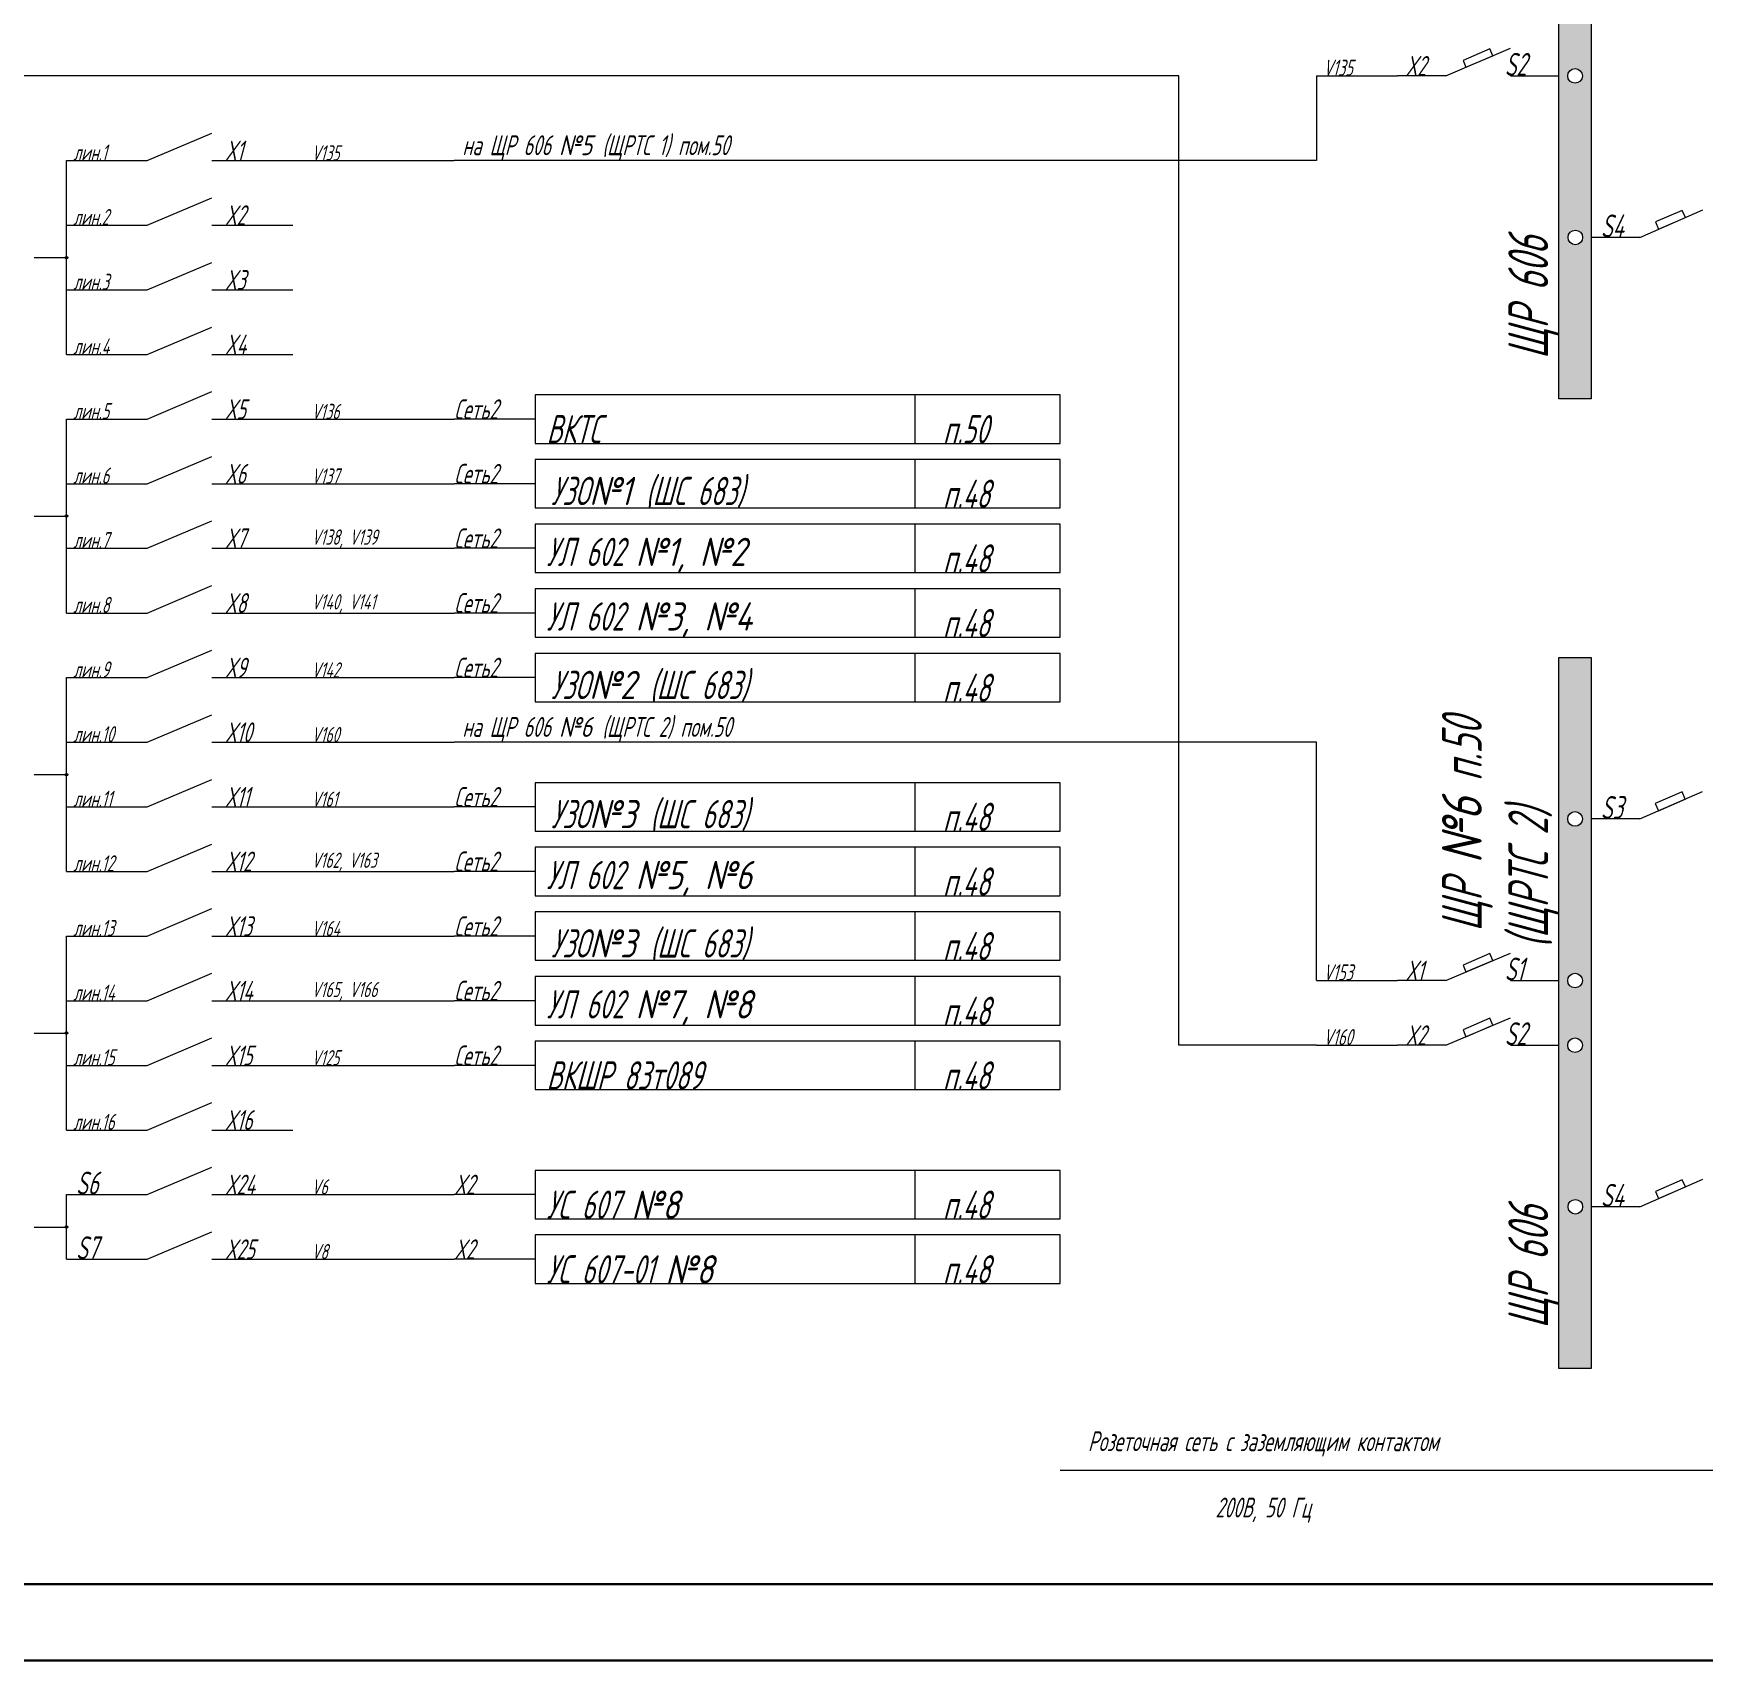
# Paper-space layout 'А2гор' of a CAD drawing. Extents: x 0 to 594, y 0 to 420.
# Drawn here: x 331.9 to 441, y 0 to 106.4 of the extents above; entities that cross this region are included whole.
import ezdxf

# ---------------------------------------------------------------- set-up
doc = ezdxf.new("R2010")
doc.units = 0
doc.header["$LTSCALE"] = 0.3
doc.layers.get('0').update_dxf_attribs({"linetype": 'CONTINUOUS', "lineweight": 15})
doc.layers.add('Format', color=7, linetype='CONTINUOUS', lineweight=30)
doc.layers.add('Text', color=242, linetype='CONTINUOUS', lineweight=15)
doc.styles.get("Standard").update_dxf_attribs({"font": 'isocpeur.ttf', "width": 0.8, "oblique": 15})

psp = doc.layouts.new('А2гор')

# ---------------------------------------------------------------- hatches: boundary and pattern name
h = psp.add_hatch(color=256)
h.paths.add_polyline_path([(431.58, 128.93), (433.69, 128.93), (433.69, 82.46), (431.58, 82.46)])
edge = h.paths.add_edge_path(flags=16)
edge.add_arc((432.63, 118.37), 0.478, 0, 360)
edge = h.paths.add_edge_path(flags=16)
edge.add_arc((432.63, 107.81), 0.478, 0, 360)
edge = h.paths.add_edge_path(flags=16)
edge.add_arc((432.63, 103.58), 0.478, 0, 360)
edge = h.paths.add_edge_path(flags=16)
edge.add_arc((432.65, 93.02), 0.478, 0, 360)
h = psp.add_hatch(color=256)
edge = h.paths.add_edge_path()
edge.add_arc((334.03, 91.7), 0.0845, 0, 360)
h = psp.add_hatch(color=256)
edge = h.paths.add_edge_path()
edge.add_arc((334.03, 74.81), 0.0845, 0, 360)
h = psp.add_hatch(color=256)
h.paths.add_polyline_path([(431.58, 65.57), (433.69, 65.57), (433.69, 19.1), (431.58, 19.1)])
edge = h.paths.add_edge_path(flags=16)
edge.add_arc((432.63, 55.01), 0.478, 0, 360)
edge = h.paths.add_edge_path(flags=16)
edge.add_arc((432.63, 44.45), 0.478, 0, 360)
edge = h.paths.add_edge_path(flags=16)
edge.add_arc((432.63, 40.22), 0.478, 0, 360)
edge = h.paths.add_edge_path(flags=16)
edge.add_arc((432.65, 29.66), 0.478, 0, 360)
h = psp.add_hatch(color=256)
edge = h.paths.add_edge_path()
edge.add_arc((334.03, 57.91), 0.0845, 0, 360)
h = psp.add_hatch(color=256)
edge = h.paths.add_edge_path()
edge.add_arc((334.03, 41.02), 0.0845, 0, 360)
h = psp.add_hatch(color=256)
edge = h.paths.add_edge_path()
edge.add_arc((334.03, 28.34), 0.0845, 0, 360)

# ---------------------------------------------------------------- linework, layer by layer
at = {"lineweight": 15}
for p, q in [((424.18, 103.58), (428.41, 105.38)), ((339.31, 98.04), (343.53, 99.83)), ((339.31, 93.82), (343.53, 95.61)), ((436.87, 93.02), (440.99, 94.82)), ((339.31, 89.59), (343.53, 91.39)), ((339.31, 85.37), (343.53, 87.16)), ((339.31, 81.14), (343.53, 82.94)), ((339.31, 76.92), (343.53, 78.71)), ((339.31, 72.7), (343.53, 74.49)), ((339.31, 68.47), (343.53, 70.27)), ((339.31, 64.25), (343.53, 66.04)), ((339.31, 60.02), (343.53, 61.82)), ((339.31, 55.8), (343.53, 57.59)), ((436.86, 55.01), (440.97, 56.8)), ((339.31, 51.58), (343.53, 53.37)), ((339.31, 47.35), (343.53, 49.15)), ((424.18, 44.45), (428.41, 46.24)), ((339.31, 43.13), (343.53, 44.92)), ((424.18, 40.22), (428.41, 42.02)), ((339.31, 38.9), (343.53, 40.7)), ((339.31, 34.68), (343.53, 36.47)), ((339.31, 30.46), (343.53, 32.25)), ((436.87, 29.66), (440.99, 31.46)), ((339.31, 26.23), (343.53, 28.03))]:
    psp.add_line(p, q, dxfattribs=at)
for p, q in [((415.74, 103.58), (421.02, 103.58)), ((424.18, 103.58), (421.02, 103.58)), ((428.41, 103.58), (431.58, 103.58)), ((334.03, 98.04), (339.31, 98.04)), ((334.03, 93.82), (334.03, 98.04)), ((343.53, 98.04), (348.81, 98.04)), ((348.81, 98.04), (359.37, 98.04)), ((364.65, 98.04), (359.37, 98.04)), ((334.03, 93.82), (339.31, 93.82)), ((334.03, 89.59), (334.03, 93.82)), ((343.53, 93.82), (348.81, 93.82)), ((436.87, 93.02), (433.7, 93.02)), ((331.92, 91.7), (334.03, 91.7)), ((334.03, 89.59), (339.31, 89.59)), ((334.03, 85.37), (334.03, 89.59)), ((343.53, 89.59), (348.81, 89.59)), ((334.03, 85.37), (339.31, 85.37)), ((343.53, 85.37), (348.81, 85.37)), ((389.47, 82.73), (389.47, 79.56)), ((334.03, 81.14), (339.31, 81.14)), ((334.03, 76.92), (334.03, 81.14)), ((343.53, 81.14), (348.81, 81.14)), ((348.81, 81.14), (359.37, 81.14)), ((364.65, 81.14), (359.37, 81.14)), ((389.47, 78.5), (389.47, 75.34)), ((334.03, 76.92), (339.31, 76.92)), ((334.03, 72.7), (334.03, 76.92)), ((343.53, 76.92), (348.81, 76.92)), ((348.81, 76.92), (359.37, 76.92)), ((364.65, 76.92), (359.37, 76.92)), ((331.92, 74.81), (334.03, 74.81)), ((389.47, 74.28), (389.47, 71.11)), ((334.03, 72.7), (339.31, 72.7)), ((334.03, 68.47), (334.03, 72.7)), ((343.53, 72.7), (348.81, 72.7)), ((348.81, 72.7), (359.37, 72.7)), ((364.65, 72.7), (359.37, 72.7)), ((389.47, 70.06), (389.47, 66.89)), ((334.03, 68.47), (339.31, 68.47)), ((343.53, 68.47), (348.81, 68.47)), ((348.81, 68.47), (359.37, 68.47)), ((364.65, 68.47), (359.37, 68.47)), ((389.47, 65.83), (389.47, 62.66)), ((334.03, 60.02), (334.03, 64.25)), ((334.03, 64.25), (339.31, 64.25)), ((343.53, 64.25), (348.81, 64.25)), ((348.81, 64.25), (359.37, 64.25)), ((364.65, 64.25), (359.37, 64.25)), ((334.03, 55.8), (334.03, 60.02)), ((334.03, 60.02), (339.31, 60.02)), ((343.53, 60.02), (348.81, 60.02)), ((348.81, 60.02), (359.37, 60.02)), ((364.65, 60.02), (359.37, 60.02)), ((331.92, 57.91), (334.03, 57.91)), ((389.47, 57.38), (389.47, 54.22)), ((334.03, 51.58), (334.03, 55.8)), ((334.03, 55.8), (339.31, 55.8)), ((343.53, 55.8), (348.81, 55.8)), ((348.81, 55.8), (359.37, 55.8)), ((364.65, 55.8), (359.37, 55.8)), ((436.86, 55.01), (433.69, 55.01)), ((389.47, 53.16), (389.47, 49.99)), ((334.03, 51.58), (339.31, 51.58)), ((343.53, 51.58), (348.81, 51.58)), ((348.81, 51.58), (359.37, 51.58)), ((364.65, 51.58), (359.37, 51.58)), ((389.47, 48.94), (389.47, 45.77)), ((334.03, 43.13), (334.03, 47.35)), ((334.03, 47.35), (339.31, 47.35)), ((343.53, 47.35), (348.81, 47.35)), ((348.81, 47.35), (359.37, 47.35)), ((364.65, 47.35), (359.37, 47.35)), ((389.47, 44.71), (389.47, 41.54)), ((415.74, 44.45), (421.02, 44.45)), ((424.18, 44.45), (421.02, 44.45)), ((428.41, 44.45), (431.58, 44.45)), ((334.03, 38.9), (334.03, 43.13)), ((334.03, 43.13), (339.31, 43.13)), ((343.53, 43.13), (348.81, 43.13)), ((348.81, 43.13), (359.37, 43.13)), ((364.65, 43.13), (359.37, 43.13)), ((331.92, 41.02), (334.03, 41.02)), ((389.47, 40.49), (389.47, 37.32)), ((415.74, 40.22), (421.02, 40.22)), ((424.18, 40.22), (421.02, 40.22)), ((428.41, 40.22), (431.58, 40.22)), ((334.03, 34.68), (334.03, 38.9)), ((334.03, 38.9), (339.31, 38.9)), ((343.53, 38.9), (348.81, 38.9)), ((348.81, 38.9), (359.37, 38.9)), ((364.65, 38.9), (359.37, 38.9)), ((334.03, 34.68), (339.31, 34.68)), ((343.53, 34.68), (348.81, 34.68)), ((389.47, 32.04), (389.47, 28.87)), ((334.03, 26.23), (334.03, 30.46)), ((334.03, 30.46), (339.31, 30.46)), ((343.53, 30.46), (348.81, 30.46)), ((348.81, 30.46), (359.37, 30.46)), ((364.65, 30.46), (359.37, 30.46)), ((436.87, 29.66), (433.7, 29.66)), ((331.92, 28.34), (334.03, 28.34)), ((389.47, 27.82), (389.47, 24.65)), ((334.03, 26.23), (339.31, 26.23)), ((343.53, 26.23), (348.81, 26.23)), ((348.81, 26.23), (359.37, 26.23)), ((364.65, 26.23), (359.37, 26.23)), ((457.77, 12.43), (398.97, 12.43))]:
    psp.add_line(p, q)
for points in [[(431.58, 128.93), (433.69, 128.93), (433.69, 82.46), (431.58, 82.46)], [(425.5, 104.14), (427.26, 104.89), (427.06, 105.35), (425.31, 104.59)], [(438.09, 93.56), (439.84, 94.32), (439.64, 94.79), (437.89, 94.03)], [(364.65, 79.56), (398.97, 79.56), (398.97, 82.73), (364.65, 82.73)], [(364.65, 75.34), (398.97, 75.34), (398.97, 78.5), (364.65, 78.5)], [(364.65, 71.11), (398.97, 71.11), (398.97, 74.28), (364.65, 74.28)], [(364.65, 66.89), (398.97, 66.89), (398.97, 70.06), (364.65, 70.06)], [(364.65, 62.66), (398.97, 62.66), (398.97, 65.83), (364.65, 65.83)], [(431.58, 65.57), (433.69, 65.57), (433.69, 19.1), (431.58, 19.1)], [(364.65, 54.22), (398.97, 54.22), (398.97, 57.38), (364.65, 57.38)], [(438.08, 55.54), (439.83, 56.3), (439.63, 56.78), (437.87, 56.01)], [(364.65, 49.99), (398.97, 49.99), (398.97, 53.16), (364.65, 53.16)], [(364.65, 45.77), (398.97, 45.77), (398.97, 48.94), (364.65, 48.94)], [(425.5, 45.01), (427.26, 45.75), (427.06, 46.22), (425.31, 45.45)], [(364.65, 41.54), (398.97, 41.54), (398.97, 44.71), (364.65, 44.71)], [(425.5, 40.78), (427.26, 41.53), (427.06, 41.99), (425.31, 41.23)], [(364.65, 37.32), (398.97, 37.32), (398.97, 40.49), (364.65, 40.49)], [(364.65, 28.87), (398.97, 28.87), (398.97, 32.04), (364.65, 32.04)], [(438.09, 30.2), (439.84, 30.96), (439.64, 31.43), (437.89, 30.67)], [(364.65, 24.65), (398.97, 24.65), (398.97, 27.82), (364.65, 27.82)]]:
    psp.add_lwpolyline(points, close=True)
for centre, radius in [((432.63, 103.58), 0.478), ((432.65, 93.02), 0.478), ((334.03, 91.7), 0.0845), ((334.03, 74.81), 0.0845), ((334.03, 57.91), 0.0845), ((432.63, 55.01), 0.478), ((432.63, 55.01), 0.478), ((432.63, 44.45), 0.478), ((334.03, 41.02), 0.0845), ((432.63, 40.22), 0.478), ((432.65, 29.66), 0.478), ((334.03, 28.34), 0.0845)]:
    psp.add_circle(centre, radius)
at = {"layer": 'Format'}
for p, q in [((20, 5), (589, 5)), ((0, 0), (594, 0))]:
    psp.add_line(p, q, dxfattribs=at)
at = {"layer": 'Text'}
for p, q in [((406.74, 103.58), (315.19, 103.58)), ((406.74, 40.22), (406.74, 103.58)), ((415.74, 103.58), (415.74, 98.04)), ((415.74, 98.04), (364.65, 98.04)), ((415.74, 60.02), (364.65, 60.02)), ((415.74, 44.45), (415.74, 60.02)), ((415.74, 40.22), (406.74, 40.22))]:
    psp.add_line(p, q, dxfattribs=at)

# ---------------------------------------------------------------- texts
for s, insert, char_height, width, attachment_point in [('{\\fGOST|b0|i0|c204|p34; \\fGOST|b0|i0|c0|p34;X\\fGOST|b0|i0|c204|p34;2}', (421.02, 103.58), 1.3, 17.2012, 7), ('{\\fGOST|b0|i0|c204|p34; \\fGOST|b0|i0|c0|p34;S\\fGOST|b0|i0|c204|p34;2}', (427.41, 103.58), 1.5, 17.2012, 7), ('{\\fGOST|b0|i0|c204|p34; \\fGOST|b0|i0|c0|p34;V135}', (415.74, 103.58), 1.056, 17.2012, 7), ('{\\fGOST|b0|i0|c204|p34; \\fGOST|b0|i0|c0|p34;S\\fGOST|b0|i0|c204|p34;4}', (433.7, 93.02), 1.5, 17.2012, 7), ('\\pt22.176;{\\fGOST|b0|i0|c204|p34; ВКТС}', (364.65, 79.56), 1.848, 24.9172, 7), ('\\pl1.848,t1.848;{\\fGOST|b0|i0|c204|p34;п.50}', (389.47, 79.56), 1.848, 17.2012, 7), ('\\pi1.056,t22.176;{\\fGOST|b0|i0|c204|p34;УЗО}№1 {\\fGOST|b0|i0|c204|p34;(ШС 683)}', (364.65, 75.34), 1.848, 24.9172, 7), ('\\pl1.848,t1.848;{\\fGOST|b0|i0|c204|p34;п.48}', (389.47, 75.34), 1.848, 17.2012, 7), ('\\pt22.176;{\\fGOST|b0|i0|c204|p34; УЛ 602 }№1, №2', (364.65, 71.11), 1.848, 24.9172, 7), ('\\pl1.848,t1.848;{\\fGOST|b0|i0|c204|p34;п.48}', (389.47, 71.11), 1.848, 17.2012, 7), ('\\pt22.176;{\\fGOST|b0|i0|c204|p34; УЛ 602 }№3, №4', (364.65, 66.89), 1.848, 24.9172, 7), ('\\pl1.848,t1.848;{\\fGOST|b0|i0|c204|p34;п.48}', (389.47, 66.89), 1.848, 17.2012, 7), ('\\pi1.056,t22.176;{\\fGOST|b0|i0|c204|p34;УЗО}№2 {\\fGOST|b0|i0|c204|p34;(ШС 683)}', (364.65, 62.66), 1.848, 24.9172, 7), ('\\pl1.848,t1.848;{\\fGOST|b0|i0|c204|p34;п.48}', (389.47, 62.66), 1.848, 17.2012, 7), ('\\pi1.056,t22.176;{\\fGOST|b0|i0|c204|p34;УЗО}№3 {\\fGOST|b0|i0|c204|p34;(ШС 683)}', (364.65, 54.22), 1.848, 24.9172, 7), ('\\pl1.848,t1.848;{\\fGOST|b0|i0|c204|p34;п.48}', (389.47, 54.22), 1.848, 17.2012, 7), ('{\\fGOST|b0|i0|c204|p34; \\fGOST|b0|i0|c0|p34;S\\fGOST|b0|i0|c204|p34;3}', (433.69, 55.01), 1.5, 17.2012, 7), ('\\pt22.176;{\\fGOST|b0|i0|c204|p34; УЛ 602 }№5, №6', (364.65, 49.99), 1.848, 24.9172, 7), ('\\pl1.848,t1.848;{\\fGOST|b0|i0|c204|p34;п.48}', (389.47, 49.99), 1.848, 17.2012, 7), ('\\pi1.056,t22.176;{\\fGOST|b0|i0|c204|p34;УЗО}№3 {\\fGOST|b0|i0|c204|p34;(ШС 683)}', (364.65, 45.77), 1.848, 24.9172, 7), ('\\pl1.848,t1.848;{\\fGOST|b0|i0|c204|p34;п.48}', (389.47, 45.77), 1.848, 17.2012, 7), ('{\\fGOST|b0|i0|c204|p34; \\fGOST|b0|i0|c0|p34;S\\fGOST|b0|i0|c204|p34;1}', (427.41, 44.45), 1.5, 17.2012, 7), ('{\\fGOST|b0|i0|c204|p34; \\fGOST|b0|i0|c0|p34;V1\\fGOST|b0|i0|c204|p34;53}', (415.74, 44.45), 1.056, 17.2012, 7), ('{\\fGOST|b0|i0|c204|p34; \\fGOST|b0|i0|c0|p34;X\\fGOST|b0|i0|c204|p34;1}', (421.02, 44.45), 1.3, 17.2012, 7), ('\\pt22.176;{\\fGOST|b0|i0|c204|p34; УЛ 602 }№7, №8', (364.65, 41.54), 1.848, 24.9172, 7), ('\\pl1.848,t1.848;{\\fGOST|b0|i0|c204|p34;п.48}', (389.47, 41.54), 1.848, 17.2012, 7), ('{\\fGOST|b0|i0|c204|p34; \\fGOST|b0|i0|c0|p34;X\\fGOST|b0|i0|c204|p34;2}', (421.02, 40.22), 1.3, 17.2012, 7), ('{\\fGOST|b0|i0|c204|p34; \\fGOST|b0|i0|c0|p34;S\\fGOST|b0|i0|c204|p34;2}', (427.41, 40.22), 1.5, 17.2012, 7), ('{\\fGOST|b0|i0|c204|p34; \\fGOST|b0|i0|c0|p34;V1\\fGOST|b0|i0|c204|p34;60}', (415.74, 40.22), 1.056, 17.2012, 7), ('\\pt22.176;{\\fGOST|b0|i0|c204|p34; ВКШР 83т089}', (364.65, 37.32), 1.848, 24.9172, 7), ('\\pl1.848,t1.848;{\\fGOST|b0|i0|c204|p34;п.48}', (389.47, 37.32), 1.848, 17.2012, 7), ('{\\fGOST|b0|i0|c204|p34; УС 607 }№8', (364.65, 28.87), 1.848, 24.9172, 7), ('\\pl1.848,t1.848;{\\fGOST|b0|i0|c204|p34;п.48}', (389.47, 28.87), 1.848, 17.2012, 7), ('{\\fGOST|b0|i0|c204|p34; \\fGOST|b0|i0|c0|p34;S\\fGOST|b0|i0|c204|p34;4}', (433.7, 29.66), 1.5, 17.2012, 7), ('\\pt22.176;{\\fGOST|b0|i0|c204|p34; УС 607-01 }№8', (364.65, 24.65), 1.848, 24.9172, 7), ('\\pl1.848,t1.848;{\\fGOST|b0|i0|c204|p34;п.48}', (389.47, 24.65), 1.848, 17.2012, 7), ('{\\fGOST|b0|i0|c204|p34;Розеточная сеть с заземляющим контактом \\P\\P200В, 50 Гц}', (412.25, 9), 1.3, 22.5251, 8)]:
    psp.add_mtext(s, dxfattribs=dict(insert=insert, char_height=char_height, width=width, attachment_point=attachment_point))
at = {"char_height": 1.3, "attachment_point": 7, "line_spacing_factor": 1.5}
for s, insert in [('{\\fGOST|b0|i0|c204|p34; на ЩР 606 }№5 {\\fGOST|b0|i0|c204|p34;(ЩРТС 1) пом.50}', (359.37, 98.04)), ('{\\fGOST|b0|i0|c204|p34; на ЩР 606 }№6 {\\fGOST|b0|i0|c204|p34;(ЩРТС 2) пом.50}', (359.37, 60.02))]:
    psp.add_mtext(s, dxfattribs=dict(at, insert=insert))
at = {"width": 17.2012, "attachment_point": 7, "line_spacing_factor": 1.5}
for s, insert, char_height in [('{\\fGOST|b0|i0|c204|p34; лин.1}', (334.03, 98.04), 1.056), ('{\\fGOST|b0|i0|c204|p34; \\fGOST|b0|i0|c0|p34; X\\fGOST|b0|i0|c204|p34;1}', (343.32, 98.04), 1.3), ('{\\fGOST|b0|i0|c204|p34; \\fGOST|b0|i0|c0|p34; \\fGOST|b0|i0|c204|p34; \\fGOST|b0|i0|c0|p34;V\\fGOST|b0|i0|c204|p34;135}', (348.81, 98.04), 1), ('{\\fGOST|b0|i0|c204|p34; \\fGOST|b0|i0|c0|p34; X\\fGOST|b0|i0|c204|p34;2}', (343.32, 93.82), 1.3), ('{\\fGOST|b0|i0|c204|p34; лин.2}', (334.03, 93.82), 1.056), ('{\\fGOST|b0|i0|c204|p34; лин.3}', (334.03, 89.59), 1.056), ('{\\fGOST|b0|i0|c204|p34; \\fGOST|b0|i0|c0|p34; X\\fGOST|b0|i0|c204|p34;3}', (343.32, 89.59), 1.3), ('{\\fGOST|b0|i0|c204|p34; лин.4}', (334.03, 85.37), 1.056), ('{\\fGOST|b0|i0|c204|p34; \\fGOST|b0|i0|c0|p34; X\\fGOST|b0|i0|c204|p34;4}', (343.32, 85.37), 1.3), ('{\\fGOST|b0|i0|c204|p34; лин.5}', (334.03, 81.14), 1.056), ('{\\fGOST|b0|i0|c204|p34; \\fGOST|b0|i0|c0|p34; X\\fGOST|b0|i0|c204|p34;5}', (343.32, 81.14), 1.3), ('{\\fGOST|b0|i0|c204|p34; \\fGOST|b0|i0|c0|p34; \\fGOST|b0|i0|c204|p34; \\fGOST|b0|i0|c0|p34;V\\fGOST|b0|i0|c204|p34;136}', (348.81, 81.14), 1), ('{\\fGOST|b0|i0|c204|p34;Сеть2}', (359.37, 81.14), 1.3), ('{\\fGOST|b0|i0|c204|p34; лин.6}', (334.03, 76.92), 1.056), ('{\\fGOST|b0|i0|c204|p34; \\fGOST|b0|i0|c0|p34; X\\fGOST|b0|i0|c204|p34;6}', (343.32, 76.92), 1.3), ('{\\fGOST|b0|i0|c204|p34; \\fGOST|b0|i0|c0|p34; \\fGOST|b0|i0|c204|p34; \\fGOST|b0|i0|c0|p34;V\\fGOST|b0|i0|c204|p34;137}', (348.81, 76.92), 1), ('{\\fGOST|b0|i0|c204|p34;Сеть2}', (359.37, 76.92), 1.3), ('{\\fGOST|b0|i0|c204|p34; лин.7}', (334.03, 72.7), 1.056), ('{\\fGOST|b0|i0|c204|p34; \\fGOST|b0|i0|c0|p34; X\\fGOST|b0|i0|c204|p34;7}', (343.32, 72.7), 1.3), ('{\\fGOST|b0|i0|c204|p34; \\fGOST|b0|i0|c0|p34; \\fGOST|b0|i0|c204|p34; \\fGOST|b0|i0|c0|p34;V\\fGOST|b0|i0|c204|p34;138, \\fGOST|b0|i0|c0|p34;V13\\fGOST|b0|i0|c204|p34;9}', (348.81, 72.7), 1), ('{\\fGOST|b0|i0|c204|p34;Сеть2}', (359.37, 72.7), 1.3), ('{\\fGOST|b0|i0|c204|p34; лин.8}', (334.03, 68.47), 1.056), ('{\\fGOST|b0|i0|c204|p34; \\fGOST|b0|i0|c0|p34; X\\fGOST|b0|i0|c204|p34;8}', (343.32, 68.47), 1.3), ('{\\fGOST|b0|i0|c204|p34; \\fGOST|b0|i0|c0|p34; \\fGOST|b0|i0|c204|p34; \\fGOST|b0|i0|c0|p34;V\\fGOST|b0|i0|c204|p34;140, \\fGOST|b0|i0|c0|p34;V1\\fGOST|b0|i0|c204|p34;41}', (348.81, 68.47), 1), ('{\\fGOST|b0|i0|c204|p34;Сеть2}', (359.37, 68.47), 1.3), ('{\\fGOST|b0|i0|c204|p34; \\fGOST|b0|i0|c0|p34; X\\fGOST|b0|i0|c204|p34;9}', (343.32, 64.25), 1.3), ('{\\fGOST|b0|i0|c204|p34;Сеть2}', (359.37, 64.25), 1.3), ('{\\fGOST|b0|i0|c204|p34; лин.9}', (334.03, 64.25), 1.056), ('{\\fGOST|b0|i0|c204|p34; \\fGOST|b0|i0|c0|p34; \\fGOST|b0|i0|c204|p34; \\fGOST|b0|i0|c0|p34;V\\fGOST|b0|i0|c204|p34;142}', (348.81, 64.25), 1), ('{\\fGOST|b0|i0|c204|p34; \\fGOST|b0|i0|c0|p34; X\\fGOST|b0|i0|c204|p34;10}', (343.32, 60.02), 1.3), ('{\\fGOST|b0|i0|c204|p34; лин.10}', (334.03, 60.02), 1.056), ('{\\fGOST|b0|i0|c204|p34; \\fGOST|b0|i0|c0|p34; \\fGOST|b0|i0|c204|p34; \\fGOST|b0|i0|c0|p34;V\\fGOST|b0|i0|c204|p34;160}', (348.81, 60.02), 1), ('{\\fGOST|b0|i0|c204|p34; лин.11}', (334.03, 55.8), 1.056), ('{\\fGOST|b0|i0|c204|p34; \\fGOST|b0|i0|c0|p34; X\\fGOST|b0|i0|c204|p34;11}', (343.32, 55.8), 1.3), ('{\\fGOST|b0|i0|c204|p34; \\fGOST|b0|i0|c0|p34; \\fGOST|b0|i0|c204|p34; \\fGOST|b0|i0|c0|p34;V\\fGOST|b0|i0|c204|p34;161}', (348.81, 55.8), 1), ('{\\fGOST|b0|i0|c204|p34;Сеть2}', (359.37, 55.8), 1.3), ('{\\fGOST|b0|i0|c204|p34; лин.12}', (334.03, 51.58), 1.056), ('{\\fGOST|b0|i0|c204|p34; \\fGOST|b0|i0|c0|p34; X\\fGOST|b0|i0|c204|p34;12}', (343.32, 51.58), 1.3), ('{\\fGOST|b0|i0|c204|p34; \\fGOST|b0|i0|c0|p34; \\fGOST|b0|i0|c204|p34; \\fGOST|b0|i0|c0|p34;V\\fGOST|b0|i0|c204|p34;162, \\fGOST|b0|i0|c0|p34;V1\\fGOST|b0|i0|c204|p34;63}', (348.81, 51.58), 1), ('{\\fGOST|b0|i0|c204|p34;Сеть2}', (359.37, 51.58), 1.3), ('{\\fGOST|b0|i0|c204|p34; лин.13}', (334.03, 47.35), 1.056), ('{\\fGOST|b0|i0|c204|p34; \\fGOST|b0|i0|c0|p34; X\\fGOST|b0|i0|c204|p34;13}', (343.32, 47.35), 1.3), ('{\\fGOST|b0|i0|c204|p34; \\fGOST|b0|i0|c0|p34; \\fGOST|b0|i0|c204|p34; \\fGOST|b0|i0|c0|p34;V\\fGOST|b0|i0|c204|p34;164}', (348.81, 47.35), 1), ('{\\fGOST|b0|i0|c204|p34;Сеть2}', (359.37, 47.35), 1.3), ('{\\fGOST|b0|i0|c204|p34; лин.14}', (334.03, 43.13), 1.056), ('{\\fGOST|b0|i0|c204|p34; \\fGOST|b0|i0|c0|p34; X\\fGOST|b0|i0|c204|p34;14}', (343.32, 43.13), 1.3), ('{\\fGOST|b0|i0|c204|p34; \\fGOST|b0|i0|c0|p34; \\fGOST|b0|i0|c204|p34; \\fGOST|b0|i0|c0|p34;V\\fGOST|b0|i0|c204|p34;165, \\fGOST|b0|i0|c0|p34;V1\\fGOST|b0|i0|c204|p34;66}', (348.81, 43.13), 1), ('{\\fGOST|b0|i0|c204|p34;Сеть2}', (359.37, 43.13), 1.3), ('{\\fGOST|b0|i0|c204|p34; лин.15}', (334.03, 38.9), 1.056), ('{\\fGOST|b0|i0|c204|p34; \\fGOST|b0|i0|c0|p34; X\\fGOST|b0|i0|c204|p34;15}', (343.32, 38.9), 1.3), ('{\\fGOST|b0|i0|c204|p34; \\fGOST|b0|i0|c0|p34; \\fGOST|b0|i0|c204|p34; \\fGOST|b0|i0|c0|p34;V\\fGOST|b0|i0|c204|p34;125}', (348.81, 38.9), 1), ('{\\fGOST|b0|i0|c204|p34;Сеть2}', (359.37, 38.9), 1.3), ('{\\fGOST|b0|i0|c204|p34; лин.16}', (334.03, 34.68), 1.056), ('{\\fGOST|b0|i0|c204|p34; \\fGOST|b0|i0|c0|p34; X\\fGOST|b0|i0|c204|p34;16}', (343.32, 34.68), 1.3), ('{\\fGOST|b0|i0|c204|p34; \\fGOST|b0|i0|c0|p34;S\\fGOST|b0|i0|c204|p34;6}', (334.03, 30.46), 1.5), ('{\\fGOST|b0|i0|c204|p34; \\fGOST|b0|i0|c0|p34; X\\fGOST|b0|i0|c204|p34;24}', (343.32, 30.46), 1.3), ('{\\fGOST|b0|i0|c0|p34;X\\fGOST|b0|i0|c204|p34;2}', (359.37, 30.46), 1.3), ('{\\fGOST|b0|i0|c204|p34; \\fGOST|b0|i0|c0|p34; \\fGOST|b0|i0|c204|p34; \\fGOST|b0|i0|c0|p34;V\\fGOST|b0|i0|c204|p34;6}', (348.81, 30.46), 1), ('{\\fGOST|b0|i0|c204|p34; \\fGOST|b0|i0|c0|p34;S\\fGOST|b0|i0|c204|p34;7}', (334.03, 26.23), 1.5), ('{\\fGOST|b0|i0|c204|p34; \\fGOST|b0|i0|c0|p34; X\\fGOST|b0|i0|c204|p34;25}', (343.32, 26.23), 1.3), ('{\\fGOST|b0|i0|c0|p34;X\\fGOST|b0|i0|c204|p34;2}', (359.37, 26.23), 1.3), ('{\\fGOST|b0|i0|c204|p34; \\fGOST|b0|i0|c0|p34; \\fGOST|b0|i0|c204|p34; \\fGOST|b0|i0|c0|p34;V\\fGOST|b0|i0|c204|p34;8}', (348.81, 26.23), 1)]:
    psp.add_mtext(s, dxfattribs=dict(at, insert=insert, char_height=char_height))
at = {"char_height": 2.6, "attachment_point": 7, "rotation": 90}
for s, insert, width in [('\\pl2.6;{\\fGOST|b0|i0|c204|p34;ЩР 606 }', (431.58, 82.46), 18.1402), ('{\\fGOST|b0|i0|c204|p34;   ЩР }№6{\\fGOST|b0|i0|c204|p34; п.50\\P  (ЩРТС 2)}', (431.58, 44.45), 26.7504), ('\\pl2.6;{\\fGOST|b0|i0|c204|p34;ЩР 606}', (431.58, 19.1), 18.1402)]:
    psp.add_mtext(s, dxfattribs=dict(at, insert=insert, width=width))

doc.saveas('drawing.dxf')
